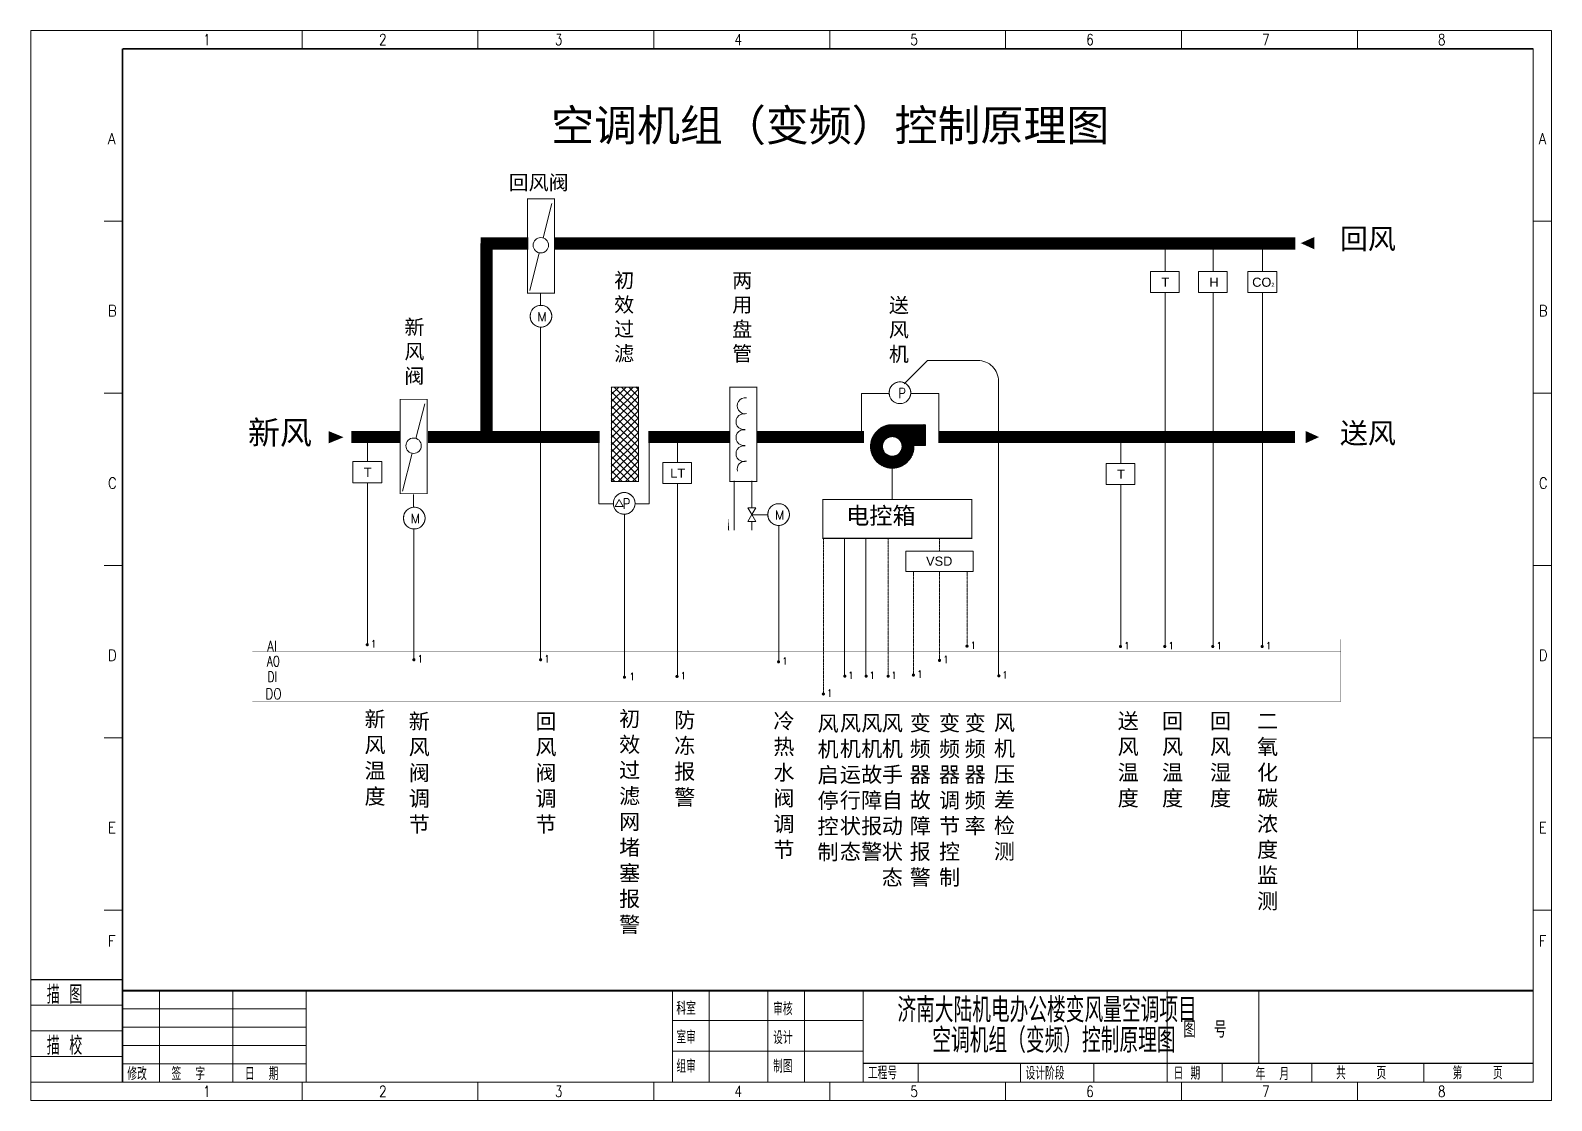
# Model space of a CAD drawing. Header units: millimetres. Extents: x 945 to 30420, y 416 to 62612.
# Drawn here: x 945 to 30420, y 41880 to 62612 of the extents above; entities that cross this region are included whole.
import ezdxf

# ---------------------------------------------------------------- set-up
doc = ezdxf.new("R2010")
doc.units = ezdxf.units.MM
doc.linetypes.add('CENTER', pattern=[2, 1.25, -0.25, 0.25, -0.25])
doc.linetypes.add('HIDDEN', pattern=[0.375, 0.25, -0.125])
doc.layers.add('D6', color=7, linetype='Continuous')
doc.layers.add('KUANG', color=8, linetype='Continuous')
doc.styles.add('H', font='ROMANS.SHX', dxfattribs={"bigfont": 'hzdx.shx'})
doc.styles.add('HZ', font='romans', dxfattribs={"bigfont": 'hzdf'})
doc.styles.add('SHEN', font='romanc', dxfattribs={"width": 0.82, "bigfont": 'hztxt.shx'})

# ---------------------------------------------------------------- blocks, each defined once
blk = doc.blocks.new('*X3')
at = {"color": 0}
for p, q in [((10213, 31956), (10751, 32495)), ((10213, 32133), (10575, 32495)), ((10213, 32310), (10398, 32495)), ((10213, 32487), (10221, 32495)), ((10877, 31903), (10285, 32495)), ((10877, 32080), (10462, 32495)), ((10877, 32256), (10639, 32495)), ((10877, 32433), (10815, 32495)), ((10213, 31780), (10877, 32444)), ((10877, 31726), (10213, 32390)), ((10213, 31603), (10877, 32267)), ((10877, 31549), (10213, 32214)), ((10213, 31426), (10877, 32090)), ((10877, 31372), (10213, 32037)), ((10213, 31249), (10877, 31914)), ((10877, 31196), (10213, 31860)), ((10213, 31073), (10877, 31737)), ((10877, 31019), (10213, 31683)), ((10213, 30896), (10877, 31560)), ((10877, 30842), (10213, 31506)), ((10213, 30719), (10877, 31383)), ((10877, 30665), (10213, 31330)), ((10213, 30542), (10877, 31207)), ((10877, 30489), (10213, 31153)), ((10213, 30365), (10877, 31030)), ((10877, 30312), (10213, 30976)), ((10213, 30189), (10877, 30853)), ((10832, 30180), (10213, 30799)), ((10655, 30180), (10213, 30623)), ((10381, 30180), (10877, 30676)), ((10478, 30180), (10213, 30446)), ((10301, 30180), (10213, 30269)), ((10558, 30180), (10877, 30499)), ((10735, 30180), (10877, 30323))]:
    blk.add_line(p, q, dxfattribs=at)
blk = doc.blocks.new('*X4')
at = {"color": 0, "linetype": 'Continuous'}
for p, q in [((289.7, 219.17), (296.63, 226.09)), ((289.7, 219.26), (296.54, 226.09)), ((289.7, 219.35), (296.45, 226.09)), ((289.71, 218.91), (296.89, 226.09)), ((289.71, 219), (296.8, 226.09)), ((289.71, 219.08), (296.72, 226.09)), ((289.71, 219.44), (296.36, 226.09)), ((289.71, 219.53), (296.27, 226.09)), ((289.71, 219.62), (296.18, 226.08)), ((289.72, 218.75), (297.07, 226.09)), ((289.72, 218.83), (296.98, 226.09)), ((289.72, 219.72), (296.08, 226.08)), ((289.73, 218.66), (297.15, 226.09)), ((289.73, 219.81), (295.99, 226.07)), ((289.74, 218.5), (297.33, 226.09)), ((289.74, 218.58), (297.24, 226.09)), ((289.74, 219.91), (295.89, 226.06)), ((289.75, 218.42), (297.42, 226.09)), ((289.75, 220.01), (295.79, 226.05)), ((289.76, 218.34), (297.51, 226.09)), ((289.76, 220.11), (295.69, 226.04)), ((289.77, 218.27), (297.6, 226.09)), ((289.77, 220.21), (295.59, 226.03)), ((289.78, 218.19), (297.68, 226.09)), ((289.79, 220.32), (295.48, 226.01)), ((289.8, 218.11), (297.77, 226.09)), ((289.81, 218.04), (297.86, 226.09)), ((289.81, 220.42), (295.38, 225.99)), ((289.82, 217.96), (297.95, 226.09)), ((289.83, 220.53), (295.27, 225.97)), ((289.84, 217.89), (298.04, 226.09)), ((289.85, 217.82), (298.13, 226.09)), ((289.85, 220.64), (295.16, 225.95)), ((289.87, 217.74), (298.21, 226.09)), ((289.87, 220.75), (295.04, 225.93)), ((289.89, 217.67), (298.3, 226.09)), ((289.9, 217.6), (298.39, 226.09)), ((289.9, 220.87), (294.93, 225.9)), ((289.92, 217.53), (298.48, 226.09)), ((289.93, 220.99), (294.81, 225.87)), ((289.94, 217.46), (298.57, 226.09)), ((289.96, 217.39), (298.66, 226.09)), ((289.96, 221.11), (294.69, 225.83)), ((289.98, 217.32), (298.75, 226.09)), ((290, 217.25), (298.83, 226.09)), ((290.02, 217.19), (298.92, 226.09)), ((290.04, 217.12), (299.01, 226.09)), ((303.17, 217.43), (294.75, 225.85)), ((294.78, 221.77), (299.1, 226.09)), ((303.19, 217.5), (294.82, 225.87)), ((303.21, 217.57), (294.89, 225.89)), ((303.23, 217.64), (294.97, 225.91)), ((295.02, 221.93), (299.19, 226.09)), ((303.24, 217.72), (295.04, 225.92)), ((303.26, 217.79), (295.11, 225.94)), ((303.28, 217.86), (295.18, 225.95)), ((295.21, 222.02), (299.28, 226.09)), ((303.29, 217.94), (295.26, 225.97)), ((303.3, 218.01), (295.33, 225.98)), ((295.37, 222.1), (299.36, 226.09)), ((303.32, 218.09), (295.41, 226)), ((303.33, 218.16), (295.48, 226.01)), ((295.51, 222.15), (299.45, 226.09)), ((303.34, 218.24), (295.56, 226.02)), ((303.35, 218.32), (295.64, 226.03)), ((295.65, 222.2), (299.54, 226.09)), ((303.36, 218.39), (295.71, 226.04)), ((295.77, 222.23), (299.63, 226.09)), ((303.37, 218.47), (295.79, 226.05)), ((303.38, 218.55), (295.87, 226.06)), ((295.89, 222.26), (299.72, 226.09)), ((303.39, 218.63), (295.95, 226.07)), ((296, 222.28), (299.81, 226.09)), ((303.4, 218.71), (296.04, 226.07)), ((296.1, 222.3), (299.89, 226.09)), ((303.4, 218.8), (296.12, 226.08)), ((303.41, 218.88), (296.2, 226.09)), ((296.21, 222.31), (299.98, 226.09)), ((303.41, 218.97), (296.29, 226.09)), ((296.3, 222.32), (300.07, 226.09)), ((303.41, 219.05), (296.37, 226.09)), ((296.4, 222.33), (300.16, 226.09)), ((303.41, 219.14), (296.46, 226.09)), ((296.49, 222.33), (300.25, 226.09)), ((303.42, 219.22), (296.55, 226.09)), ((296.58, 222.33), (300.34, 226.09)), ((303.42, 219.31), (296.63, 226.09)), ((296.67, 222.33), (300.42, 226.09)), ((303.41, 219.4), (296.72, 226.09)), ((296.75, 222.33), (300.51, 226.09)), ((303.41, 219.49), (296.82, 226.09)), ((296.83, 222.32), (300.6, 226.09)), ((303.49, 219.5), (296.9, 226.09)), ((296.91, 222.31), (300.69, 226.09)), ((296.99, 222.3), (300.78, 226.09)), ((303.58, 219.5), (296.99, 226.09)), ((297.07, 222.29), (300.87, 226.09)), ((303.67, 219.5), (297.08, 226.09)), ((297.14, 222.28), (300.96, 226.09)), ((303.76, 219.5), (297.17, 226.09)), ((297.22, 222.26), (301.04, 226.09)), ((303.85, 219.5), (297.26, 226.09)), ((297.29, 222.25), (301.13, 226.09)), ((303.93, 219.5), (297.35, 226.09)), ((297.36, 222.23), (301.22, 226.09)), ((297.43, 222.21), (301.31, 226.09)), ((304.02, 219.5), (297.43, 226.09)), ((297.5, 222.19), (301.4, 226.09)), ((304.11, 219.5), (297.52, 226.09)), ((297.56, 222.17), (301.49, 226.09)), ((304.2, 219.5), (297.61, 226.09)), ((297.63, 222.14), (301.57, 226.09)), ((297.69, 222.12), (301.66, 226.09)), ((304.29, 219.5), (297.7, 226.09)), ((297.75, 222.09), (301.75, 226.09)), ((304.38, 219.5), (297.79, 226.09)), ((297.82, 222.07), (301.84, 226.09)), ((297.88, 222.04), (301.93, 226.09)), ((304.46, 219.5), (297.88, 226.09)), ((297.94, 222.01), (302.02, 226.09)), ((304.55, 219.5), (297.96, 226.09)), ((297.99, 221.98), (302.1, 226.09)), ((298.05, 221.95), (302.19, 226.09)), ((304.64, 219.5), (298.05, 226.09)), ((298.11, 221.92), (302.28, 226.09)), ((304.73, 219.5), (298.14, 226.09)), ((298.16, 221.89), (302.37, 226.09)), ((298.22, 221.85), (302.46, 226.09)), ((304.82, 219.5), (298.23, 226.09)), ((298.27, 221.82), (302.55, 226.09)), ((304.91, 219.5), (298.32, 226.09)), ((298.33, 221.78), (302.63, 226.09)), ((298.38, 221.74), (302.72, 226.09)), ((304.99, 219.5), (298.41, 226.09)), ((298.43, 221.71), (302.81, 226.09)), ((298.48, 221.67), (302.9, 226.09)), ((305.08, 219.5), (298.49, 226.09)), ((298.53, 221.63), (302.99, 226.09)), ((298.57, 221.59), (303.08, 226.09)), ((305.17, 219.5), (298.58, 226.09)), ((298.62, 221.55), (303.16, 226.09)), ((298.67, 221.5), (303.25, 226.09)), ((305.26, 219.5), (298.67, 226.09)), ((298.71, 221.46), (303.34, 226.09)), ((298.76, 221.42), (303.43, 226.09)), ((305.35, 219.5), (298.76, 226.09)), ((298.8, 221.37), (303.52, 226.09)), ((298.84, 221.33), (303.61, 226.09)), ((305.44, 219.5), (298.85, 226.09)), ((298.89, 221.28), (303.7, 226.09)), ((298.93, 221.23), (303.78, 226.09)), ((305.52, 219.5), (298.94, 226.09)), ((298.97, 221.18), (303.87, 226.09)), ((299.01, 221.14), (303.96, 226.09)), ((305.61, 219.5), (299.03, 226.09)), ((299.04, 221.09), (304.05, 226.09)), ((299.08, 221.03), (304.14, 226.09)), ((305.7, 219.5), (299.11, 226.09)), ((299.12, 220.98), (304.23, 226.09)), ((299.15, 220.93), (304.31, 226.09)), ((299.19, 220.87), (304.4, 226.09)), ((305.79, 219.5), (299.2, 226.09)), ((299.22, 220.82), (304.49, 226.09)), ((299.25, 220.76), (304.58, 226.09)), ((299.28, 220.71), (304.67, 226.09)), ((305.88, 219.5), (299.29, 226.09)), ((299.31, 220.65), (304.76, 226.09)), ((299.34, 220.59), (304.84, 226.09)), ((299.37, 220.53), (304.93, 226.09)), ((305.97, 219.5), (299.38, 226.09)), ((299.4, 220.47), (305.02, 226.09)), ((299.43, 220.41), (305.11, 226.09)), ((299.45, 220.34), (305.2, 226.09)), ((299.47, 220.28), (305.29, 226.09)), ((306.05, 219.5), (299.47, 226.09)), ((299.5, 220.21), (305.37, 226.09)), ((299.5, 218.27), (307.07, 225.84)), ((299.52, 220.15), (305.46, 226.09)), ((299.54, 220.08), (305.55, 226.09)), ((299.54, 218.4), (307.07, 225.93)), ((299.56, 220.01), (305.64, 226.09)), ((306.14, 219.5), (299.56, 226.09)), ((299.57, 219.94), (305.73, 226.09)), ((299.57, 218.52), (307.07, 226.02)), ((299.59, 219.86), (305.82, 226.09)), ((299.59, 218.63), (307.05, 226.09)), ((299.61, 219.79), (305.9, 226.09)), ((299.61, 218.74), (306.97, 226.09)), ((299.62, 219.71), (305.99, 226.09)), ((299.63, 219.64), (306.08, 226.09)), ((299.63, 218.84), (306.88, 226.09)), ((299.64, 219.56), (306.17, 226.09)), ((299.64, 218.94), (306.79, 226.09)), ((306.23, 219.5), (299.64, 226.09)), ((299.65, 219.48), (306.26, 226.09)), ((299.65, 219.39), (306.35, 226.09)), ((299.65, 219.31), (306.44, 226.09)), ((299.65, 219.22), (306.52, 226.09)), ((299.65, 219.13), (306.61, 226.09)), ((299.65, 219.04), (306.7, 226.09)), ((306.32, 219.5), (299.73, 226.09)), ((306.41, 219.5), (299.82, 226.09)), ((306.5, 219.5), (299.91, 226.09)), ((306.59, 219.5), (300, 226.09)), ((306.67, 219.5), (300.09, 226.09)), ((306.76, 219.5), (300.17, 226.09)), ((306.85, 219.5), (300.26, 226.09)), ((306.94, 219.5), (300.35, 226.09)), ((307.03, 219.5), (300.44, 226.09)), ((307.07, 219.55), (300.53, 226.09)), ((307.07, 219.64), (300.62, 226.09)), ((307.07, 219.72), (300.7, 226.09)), ((307.07, 219.81), (300.79, 226.09)), ((307.07, 219.9), (300.88, 226.09)), ((307.07, 219.99), (300.97, 226.09)), ((307.07, 220.08), (301.06, 226.09)), ((307.07, 220.17), (301.15, 226.09)), ((307.07, 220.25), (301.23, 226.09)), ((307.07, 220.34), (301.32, 226.09)), ((307.07, 220.43), (301.41, 226.09)), ((307.07, 220.52), (301.5, 226.09)), ((307.07, 220.61), (301.59, 226.09)), ((307.07, 220.7), (301.68, 226.09)), ((307.07, 220.78), (301.77, 226.09)), ((307.07, 220.87), (301.85, 226.09)), ((307.07, 220.96), (301.94, 226.09)), ((307.07, 221.05), (302.03, 226.09)), ((307.07, 221.14), (302.12, 226.09)), ((307.07, 221.23), (302.21, 226.09)), ((307.07, 221.32), (302.3, 226.09)), ((307.07, 221.4), (302.38, 226.09)), ((307.07, 221.49), (302.47, 226.09)), ((307.07, 221.58), (302.56, 226.09)), ((307.07, 221.67), (302.65, 226.09)), ((307.07, 221.76), (302.74, 226.09)), ((307.07, 221.85), (302.83, 226.09)), ((307.07, 221.93), (302.91, 226.09)), ((307.07, 222.02), (303, 226.09)), ((307.07, 222.11), (303.09, 226.09)), ((307.07, 222.2), (303.18, 226.09)), ((307.07, 222.29), (303.27, 226.09)), ((307.07, 222.38), (303.36, 226.09)), ((307.07, 222.46), (303.44, 226.09)), ((307.07, 222.55), (303.53, 226.09)), ((307.07, 222.64), (303.62, 226.09)), ((307.07, 222.73), (303.71, 226.09)), ((307.07, 222.82), (303.8, 226.09)), ((307.07, 222.91), (303.89, 226.09)), ((307.07, 222.99), (303.97, 226.09)), ((307.07, 223.08), (304.06, 226.09)), ((307.07, 223.17), (304.15, 226.09)), ((307.07, 223.26), (304.24, 226.09)), ((307.07, 223.35), (304.33, 226.09)), ((307.07, 223.44), (304.42, 226.09)), ((307.07, 223.52), (304.51, 226.09)), ((307.07, 223.61), (304.59, 226.09)), ((307.07, 223.7), (304.68, 226.09)), ((307.07, 223.79), (304.77, 226.09)), ((307.07, 223.88), (304.86, 226.09)), ((307.07, 223.97), (304.95, 226.09)), ((307.07, 224.06), (305.04, 226.09)), ((307.07, 224.14), (305.12, 226.09)), ((307.07, 224.23), (305.21, 226.09)), ((307.07, 224.32), (305.3, 226.09)), ((307.07, 224.41), (305.39, 226.09)), ((307.07, 224.5), (305.48, 226.09)), ((307.07, 224.59), (305.57, 226.09)), ((307.07, 224.67), (305.65, 226.09)), ((307.07, 224.76), (305.74, 226.09)), ((307.07, 224.85), (305.83, 226.09)), ((307.07, 224.94), (305.92, 226.09)), ((307.07, 225.03), (306.01, 226.09)), ((307.07, 225.12), (306.1, 226.09)), ((307.07, 225.2), (306.18, 226.09)), ((307.07, 225.29), (306.27, 226.09)), ((307.07, 225.38), (306.36, 226.09)), ((307.07, 225.47), (306.45, 226.09)), ((307.07, 225.56), (306.54, 226.09)), ((307.07, 225.65), (306.63, 226.09)), ((307.07, 225.73), (306.71, 226.09)), ((307.07, 225.82), (306.8, 226.09)), ((307.07, 225.91), (306.89, 226.09)), ((307.07, 226), (306.98, 226.09)), ((307.07, 226.09), (307.07, 226.09)), ((298.35, 212.62), (289.94, 221.03)), ((298.42, 212.64), (289.96, 221.1)), ((298.49, 212.66), (289.98, 221.17)), ((290, 221.23), (294.56, 225.8)), ((298.56, 212.68), (290, 221.24)), ((298.63, 212.7), (290.02, 221.3)), ((290.04, 221.36), (294.43, 225.76)), ((298.69, 212.72), (290.04, 221.37)), ((293.99, 217.51), (290.07, 221.44)), ((290.09, 221.5), (294.3, 225.71)), ((293.85, 217.74), (290.09, 221.5)), ((293.76, 217.92), (290.11, 221.57)), ((290.14, 221.64), (294.16, 225.66)), ((293.69, 218.08), (290.14, 221.63)), ((293.64, 218.22), (290.16, 221.7)), ((293.59, 218.35), (290.18, 221.76)), ((290.19, 221.78), (294.02, 225.61)), ((293.56, 218.47), (290.21, 221.82)), ((293.53, 218.59), (290.24, 221.89)), ((290.25, 221.93), (293.87, 225.54)), ((293.51, 218.7), (290.26, 221.95)), ((293.49, 218.8), (290.29, 222.01)), ((290.32, 222.09), (293.71, 225.47)), ((293.48, 218.9), (290.32, 222.07)), ((293.47, 219), (290.34, 222.13)), ((293.47, 219.1), (290.37, 222.19)), ((290.4, 222.26), (293.54, 225.4)), ((293.46, 219.19), (290.4, 222.25)), ((293.46, 219.28), (290.43, 222.31)), ((293.47, 219.36), (290.46, 222.37)), ((290.49, 222.44), (293.36, 225.3)), ((293.47, 219.45), (290.49, 222.43)), ((293.48, 219.53), (290.52, 222.49)), ((293.49, 219.61), (290.55, 222.54)), ((293.5, 219.69), (290.58, 222.6)), ((290.6, 222.63), (293.17, 225.2)), ((293.51, 219.76), (290.62, 222.66)), ((293.52, 219.84), (290.65, 222.71)), ((293.54, 219.91), (290.68, 222.77)), ((293.55, 219.98), (290.71, 222.82)), ((290.73, 222.85), (292.95, 225.07)), ((293.57, 220.05), (290.75, 222.88)), ((293.59, 220.12), (290.78, 222.93)), ((293.61, 220.19), (290.82, 222.98)), ((293.64, 220.25), (290.85, 223.04)), ((293.66, 220.32), (290.89, 223.09)), ((290.9, 223.1), (292.7, 224.9)), ((293.68, 220.38), (290.92, 223.14)), ((293.71, 220.45), (290.96, 223.19)), ((293.74, 220.51), (291, 223.25)), ((293.76, 220.57), (291.03, 223.3)), ((293.79, 220.63), (291.07, 223.35)), ((293.82, 220.69), (291.11, 223.4)), ((291.13, 223.42), (292.37, 224.67)), ((293.85, 220.74), (291.15, 223.45)), ((293.89, 220.8), (291.19, 223.5)), ((293.92, 220.85), (291.23, 223.55)), ((293.95, 220.91), (291.27, 223.6)), ((293.99, 220.96), (291.31, 223.64)), ((294.02, 221.01), (291.35, 223.69)), ((294.06, 221.07), (291.39, 223.74)), ((294.1, 221.12), (291.43, 223.79)), ((294.14, 221.17), (291.47, 223.83)), ((294.18, 221.22), (291.51, 223.88)), ((294.22, 221.26), (291.56, 223.93)), ((294.26, 221.31), (291.6, 223.97)), ((294.3, 221.36), (291.64, 224.02)), ((294.34, 221.4), (291.69, 224.06)), ((294.39, 221.45), (291.73, 224.1)), ((294.43, 221.49), (291.77, 224.15)), ((294.48, 221.53), (291.82, 224.19)), ((294.53, 221.57), (291.86, 224.23)), ((294.57, 221.61), (291.91, 224.28)), ((294.62, 221.65), (291.96, 224.32)), ((294.67, 221.69), (292, 224.36)), ((294.72, 221.73), (292.05, 224.4)), ((294.77, 221.77), (292.1, 224.44)), ((294.83, 221.8), (292.15, 224.48)), ((294.88, 221.84), (292.19, 224.52)), ((294.93, 221.87), (292.24, 224.56)), ((294.99, 221.91), (292.29, 224.6)), ((295.05, 221.94), (292.34, 224.64)), ((295.1, 221.97), (292.39, 224.68)), ((295.16, 222), (292.44, 224.72)), ((295.22, 222.03), (292.49, 224.76)), ((295.28, 222.06), (292.54, 224.79)), ((295.34, 222.08), (292.59, 224.83)), ((295.4, 222.11), (292.65, 224.87)), ((295.47, 222.13), (292.7, 224.9)), ((295.53, 222.16), (292.75, 224.94)), ((295.6, 222.18), (292.8, 224.97)), ((295.67, 222.2), (292.86, 225.01)), ((295.73, 222.22), (292.91, 225.04)), ((295.8, 222.24), (292.97, 225.08)), ((295.88, 222.26), (293.02, 225.11)), ((295.95, 222.27), (293.08, 225.14)), ((296.02, 222.29), (293.13, 225.18)), ((296.1, 222.3), (293.19, 225.21)), ((296.18, 222.31), (293.25, 225.24)), ((296.26, 222.32), (293.3, 225.27)), ((296.34, 222.33), (293.36, 225.3)), ((296.42, 222.33), (293.42, 225.33)), ((296.51, 222.33), (293.48, 225.36)), ((296.59, 222.33), (293.54, 225.39)), ((296.68, 222.33), (293.6, 225.42)), ((296.78, 222.33), (293.66, 225.45)), ((296.88, 222.32), (293.72, 225.48)), ((296.98, 222.31), (293.78, 225.5)), ((297.08, 222.29), (293.84, 225.53)), ((297.19, 222.27), (293.9, 225.56)), ((297.3, 222.24), (293.96, 225.58)), ((297.42, 222.21), (294.03, 225.61)), ((297.55, 222.17), (294.09, 225.63)), ((297.69, 222.12), (294.15, 225.66)), ((297.85, 222.05), (294.22, 225.68)), ((298.02, 221.97), (294.28, 225.71)), ((298.24, 221.84), (294.35, 225.73)), ((298.59, 221.57), (294.41, 225.75)), ((294.47, 212.71), (307.07, 225.31)), ((303.09, 217.16), (294.48, 225.77)), ((294.54, 212.69), (307.07, 225.22)), ((303.11, 217.23), (294.55, 225.79)), ((294.6, 212.67), (307.07, 225.13)), ((303.13, 217.3), (294.62, 225.81)), ((294.67, 212.65), (307.07, 225.05)), ((303.15, 217.36), (294.69, 225.83)), ((294.74, 212.63), (307.07, 224.96)), ((294.81, 212.61), (307.07, 224.87)), ((294.88, 212.59), (307.07, 224.78)), ((294.95, 212.57), (307.07, 224.69)), ((295.02, 212.56), (307.07, 224.6)), ((295.1, 212.54), (307.07, 224.52)), ((295.17, 212.53), (307.07, 224.43)), ((295.24, 212.51), (307.07, 224.34)), ((295.32, 212.5), (307.07, 224.25)), ((295.39, 212.48), (307.07, 224.16)), ((295.47, 212.47), (307.07, 224.07)), ((295.54, 212.46), (307.07, 223.99)), ((295.62, 212.45), (307.07, 223.9)), ((295.7, 212.44), (307.07, 223.81)), ((295.78, 212.43), (307.07, 223.72)), ((295.86, 212.42), (307.07, 223.63)), ((295.94, 212.41), (307.07, 223.54)), ((296.02, 212.4), (307.07, 223.45)), ((296.1, 212.4), (307.07, 223.37)), ((296.19, 212.39), (307.07, 223.28)), ((296.27, 212.39), (307.07, 223.19)), ((303.07, 217.09), (298.89, 221.27)), ((298.98, 217.31), (307.07, 225.4)), ((299.19, 217.61), (307.07, 225.49)), ((299.31, 217.81), (307.07, 225.58)), ((299.39, 217.98), (307.07, 225.66)), ((299.45, 218.13), (307.07, 225.75)), ((303.47, 219.5), (307.07, 223.1)), ((303.56, 219.5), (307.07, 223.01)), ((303.65, 219.5), (307.07, 222.92)), ((303.74, 219.5), (307.07, 222.84)), ((303.82, 219.5), (307.07, 222.75)), ((303.91, 219.5), (307.07, 222.66)), ((304, 219.5), (307.07, 222.57)), ((304.09, 219.5), (307.07, 222.48)), ((304.18, 219.5), (307.07, 222.39)), ((304.27, 219.5), (307.07, 222.31)), ((304.36, 219.5), (307.07, 222.22)), ((304.44, 219.5), (307.07, 222.13)), ((304.53, 219.5), (307.07, 222.04)), ((304.62, 219.5), (307.07, 221.95)), ((304.71, 219.5), (307.07, 221.86)), ((304.8, 219.5), (307.07, 221.78)), ((304.89, 219.5), (307.07, 221.69)), ((304.97, 219.5), (307.07, 221.6)), ((305.06, 219.5), (307.07, 221.51)), ((305.15, 219.5), (307.07, 221.42)), ((305.24, 219.5), (307.07, 221.33)), ((305.33, 219.5), (307.07, 221.25)), ((305.42, 219.5), (307.07, 221.16)), ((305.5, 219.5), (307.07, 221.07)), ((296.65, 212.38), (289.7, 219.32)), ((296.56, 212.38), (289.7, 219.24)), ((296.47, 212.38), (289.7, 219.15)), ((296.9, 212.39), (289.71, 219.58)), ((296.82, 212.39), (289.71, 219.5)), ((296.73, 212.38), (289.71, 219.41)), ((296.38, 212.39), (289.71, 219.06)), ((296.29, 212.39), (289.71, 218.97)), ((296.19, 212.39), (289.71, 218.87)), ((297.07, 212.4), (289.72, 219.75)), ((296.99, 212.4), (289.72, 219.67)), ((296.1, 212.4), (289.72, 218.78)), ((297.15, 212.41), (289.73, 219.83)), ((296, 212.41), (289.73, 218.68)), ((295.91, 212.41), (289.73, 218.59)), ((297.31, 212.42), (289.74, 219.99)), ((297.23, 212.42), (289.74, 219.91)), ((295.81, 212.42), (289.74, 218.49)), ((297.39, 212.43), (289.75, 220.07)), ((297.47, 212.44), (289.76, 220.15)), ((295.71, 212.44), (289.76, 218.39)), ((295.61, 212.45), (289.77, 218.29)), ((297.55, 212.45), (289.78, 220.23)), ((297.62, 212.47), (289.79, 220.3)), ((295.5, 212.46), (289.79, 218.18)), ((297.7, 212.48), (289.8, 220.38)), ((295.4, 212.48), (289.8, 218.08)), ((297.77, 212.49), (289.81, 220.45)), ((295.29, 212.5), (289.82, 217.97)), ((297.85, 212.51), (289.83, 220.53)), ((297.92, 212.52), (289.84, 220.6)), ((295.18, 212.52), (289.84, 217.86)), ((298, 212.53), (289.86, 220.68)), ((298.07, 212.55), (289.87, 220.75)), ((295.07, 212.55), (289.87, 217.75)), ((298.14, 212.57), (289.89, 220.82)), ((294.95, 212.57), (289.89, 217.63)), ((298.21, 212.58), (289.91, 220.89)), ((298.28, 212.6), (289.92, 220.96)), ((294.83, 212.6), (289.92, 217.51)), ((294.71, 212.64), (289.96, 217.39)), ((294.59, 212.67), (289.99, 217.27)), ((294.46, 212.71), (290.03, 217.14)), ((290.06, 217.05), (294.03, 221.02)), ((290.08, 216.99), (293.87, 220.78)), ((294.33, 212.76), (290.08, 217.01)), ((290.11, 216.92), (293.77, 220.59)), ((290.13, 216.86), (293.7, 220.43)), ((294.19, 212.81), (290.13, 216.87)), ((290.15, 216.79), (293.65, 220.28)), ((290.18, 216.73), (293.6, 220.15)), ((294.05, 212.86), (290.18, 216.73)), ((290.2, 216.67), (293.57, 220.03)), ((290.23, 216.6), (293.54, 219.91)), ((293.9, 212.92), (290.24, 216.58)), ((290.26, 216.54), (293.52, 219.8)), ((290.28, 216.48), (293.5, 219.69)), ((290.31, 216.42), (293.48, 219.59)), ((293.74, 212.99), (290.31, 216.42)), ((290.34, 216.36), (293.47, 219.49)), ((290.37, 216.3), (293.47, 219.4)), ((293.58, 213.07), (290.39, 216.26)), ((290.4, 216.24), (293.47, 219.31)), ((290.42, 216.18), (293.46, 219.22)), ((290.45, 216.12), (293.47, 219.13)), ((290.48, 216.06), (293.47, 219.05)), ((290.51, 216), (293.48, 218.97)), ((290.55, 215.95), (293.48, 218.88)), ((290.58, 215.89), (293.49, 218.81)), ((290.61, 215.83), (293.51, 218.73)), ((290.64, 215.78), (293.52, 218.65)), ((290.67, 215.72), (293.53, 218.58)), ((290.71, 215.67), (293.55, 218.51)), ((290.74, 215.61), (293.57, 218.44)), ((290.78, 215.56), (293.59, 218.37)), ((290.81, 215.5), (293.61, 218.3)), ((290.85, 215.45), (293.63, 218.24)), ((290.88, 215.4), (293.65, 218.17)), ((290.92, 215.34), (293.68, 218.11)), ((290.95, 215.29), (293.7, 218.04)), ((290.99, 215.24), (293.73, 217.98)), ((291.03, 215.19), (293.76, 217.92)), ((291.06, 215.14), (293.79, 217.86)), ((291.1, 215.09), (293.82, 217.8)), ((291.14, 215.04), (293.85, 217.75)), ((291.18, 214.99), (293.88, 217.69)), ((291.22, 214.94), (293.91, 217.63)), ((291.26, 214.89), (293.95, 217.58)), ((291.3, 214.84), (293.98, 217.53)), ((291.34, 214.79), (294.02, 217.47)), ((291.38, 214.75), (294.05, 217.42)), ((291.42, 214.7), (294.09, 217.37)), ((291.46, 214.65), (294.13, 217.32)), ((291.5, 214.61), (294.17, 217.27)), ((291.55, 214.56), (294.21, 217.22)), ((291.59, 214.52), (294.25, 217.18)), ((291.63, 214.47), (294.29, 217.13)), ((291.68, 214.43), (294.34, 217.08)), ((291.72, 214.38), (294.38, 217.04)), ((291.77, 214.34), (294.43, 217)), ((291.81, 214.29), (294.47, 216.95)), ((291.86, 214.25), (294.52, 216.91)), ((291.9, 214.21), (294.57, 216.87)), ((291.95, 214.17), (294.61, 216.83)), ((291.99, 214.12), (294.66, 216.79)), ((292.04, 214.08), (294.71, 216.75)), ((292.09, 214.04), (294.76, 216.72)), ((292.14, 214), (294.82, 216.68)), ((292.18, 213.96), (294.87, 216.65)), ((292.23, 213.92), (294.92, 216.61)), ((292.28, 213.88), (294.98, 216.58)), ((292.33, 213.84), (295.03, 216.55)), ((292.38, 213.8), (295.09, 216.51)), ((292.43, 213.77), (295.15, 216.48)), ((292.48, 213.73), (295.21, 216.45)), ((292.53, 213.69), (295.27, 216.43)), ((292.58, 213.65), (295.33, 216.4)), ((292.64, 213.62), (295.39, 216.37)), ((292.69, 213.58), (295.45, 216.35)), ((292.74, 213.54), (295.52, 216.32)), ((292.79, 213.51), (295.59, 216.3)), ((292.85, 213.47), (295.65, 216.28)), ((292.9, 213.44), (295.72, 216.26)), ((292.96, 213.41), (295.79, 216.24)), ((293.95, 212.9), (297.28, 216.23)), ((294.01, 212.87), (297.4, 216.26)), ((294.08, 212.85), (297.53, 216.3)), ((294.14, 212.82), (297.66, 216.35)), ((294.21, 212.8), (297.82, 216.41)), ((294.27, 212.78), (297.99, 216.49)), ((294.34, 212.75), (298.19, 216.61)), ((294.4, 212.73), (298.49, 216.82)), ((298.76, 212.74), (294.84, 216.67)), ((298.82, 212.77), (295.06, 216.53)), ((298.89, 212.79), (295.24, 216.44)), ((298.95, 212.81), (295.4, 216.37)), ((299.02, 212.84), (295.54, 216.32)), ((299.08, 212.86), (295.67, 216.27)), ((299.14, 212.89), (295.79, 216.24)), ((296.35, 212.39), (303.41, 219.44)), ((296.44, 212.38), (303.41, 219.36)), ((296.53, 212.38), (303.42, 219.27)), ((296.62, 212.38), (303.42, 219.18)), ((296.71, 212.38), (303.41, 219.09)), ((296.8, 212.39), (303.41, 219)), ((296.89, 212.39), (303.41, 218.91)), ((296.98, 212.4), (303.4, 218.81)), ((297.08, 212.4), (303.4, 218.72)), ((297.17, 212.41), (303.39, 218.62)), ((297.27, 212.42), (303.38, 218.53)), ((300.14, 213.39), (297.3, 216.23)), ((297.37, 212.43), (303.37, 218.43)), ((300.2, 213.43), (297.37, 216.25)), ((300.25, 213.46), (297.44, 216.27)), ((297.47, 212.44), (303.35, 218.32)), ((300.31, 213.5), (297.51, 216.29)), ((297.58, 212.46), (303.34, 218.22)), ((300.36, 213.53), (297.58, 216.31)), ((300.41, 213.57), (297.64, 216.34)), ((297.68, 212.48), (303.32, 218.12)), ((300.46, 213.6), (297.7, 216.36)), ((300.52, 213.64), (297.77, 216.39)), ((297.79, 212.49), (303.3, 218.01)), ((300.57, 213.68), (297.83, 216.42)), ((300.62, 213.71), (297.89, 216.44)), ((297.9, 212.51), (303.28, 217.9)), ((300.67, 213.75), (297.95, 216.47)), ((298.01, 212.54), (303.26, 217.79)), ((300.72, 213.79), (298.01, 216.5)), ((300.77, 213.83), (298.06, 216.53)), ((298.12, 212.56), (303.23, 217.67)), ((300.82, 213.87), (298.12, 216.57)), ((300.87, 213.91), (298.18, 216.6)), ((300.92, 213.95), (298.23, 216.63)), ((298.24, 212.59), (303.21, 217.56)), ((300.97, 213.99), (298.28, 216.67)), ((301.01, 214.03), (298.34, 216.7)), ((298.36, 212.62), (303.17, 217.44)), ((301.06, 214.07), (298.39, 216.74)), ((301.11, 214.11), (298.44, 216.78)), ((298.48, 212.66), (303.14, 217.31)), ((301.15, 214.15), (298.49, 216.82)), ((301.2, 214.19), (298.54, 216.86)), ((301.25, 214.23), (298.58, 216.9)), ((298.61, 212.7), (303.1, 217.19)), ((301.29, 214.28), (298.63, 216.94)), ((301.34, 214.32), (298.68, 216.98)), ((301.38, 214.36), (298.72, 217.02)), ((298.74, 212.74), (303.06, 217.06)), ((301.43, 214.41), (298.77, 217.07)), ((301.47, 214.45), (298.81, 217.11)), ((301.51, 214.5), (298.85, 217.16)), ((298.88, 212.79), (303.01, 216.92)), ((301.56, 214.54), (298.89, 217.21)), ((301.6, 214.59), (298.93, 217.25)), ((301.64, 214.64), (298.97, 217.3)), ((301.68, 214.68), (299.01, 217.35)), ((299.02, 212.84), (302.96, 216.78)), ((301.72, 214.73), (299.05, 217.4)), ((301.76, 214.78), (299.09, 217.45)), ((301.81, 214.82), (299.12, 217.51)), ((303.05, 217.03), (299.16, 220.92)), ((301.85, 214.87), (299.16, 217.56)), ((299.16, 212.9), (302.9, 216.63)), ((301.89, 214.92), (299.19, 217.61)), ((301.92, 214.97), (299.23, 217.67)), ((301.96, 215.02), (299.26, 217.72)), ((303.03, 216.96), (299.29, 220.7)), ((302, 215.07), (299.29, 217.78)), ((302.04, 215.12), (299.32, 217.84)), ((299.32, 212.96), (302.84, 216.48)), ((302.08, 215.17), (299.35, 217.9)), ((303, 216.9), (299.37, 220.53)), ((302.12, 215.22), (299.38, 217.96)), ((302.15, 215.27), (299.4, 218.02)), ((302.19, 215.33), (299.43, 218.08)), ((302.98, 216.83), (299.44, 220.37)), ((302.22, 215.38), (299.46, 218.15)), ((302.26, 215.43), (299.48, 218.21)), ((299.48, 213.04), (302.76, 216.32)), ((302.96, 216.77), (299.49, 220.23)), ((302.3, 215.48), (299.5, 218.28)), ((302.33, 215.54), (299.52, 218.34)), ((302.93, 216.7), (299.53, 220.1)), ((302.36, 215.59), (299.54, 218.41)), ((302.9, 216.64), (299.56, 219.98)), ((302.4, 215.65), (299.56, 218.48)), ((302.43, 215.7), (299.58, 218.55)), ((302.88, 216.58), (299.59, 219.87)), ((302.46, 215.76), (299.59, 218.63)), ((302.85, 216.52), (299.61, 219.76)), ((302.5, 215.81), (299.61, 218.7)), ((302.53, 215.87), (299.62, 218.78)), ((302.83, 216.46), (299.63, 219.65)), ((302.56, 215.92), (299.63, 218.86)), ((302.8, 216.4), (299.64, 219.55)), ((302.59, 215.98), (299.64, 218.93)), ((302.77, 216.33), (299.65, 219.46)), ((302.74, 216.27), (299.65, 219.36)), ((302.71, 216.22), (299.65, 219.27)), ((302.68, 216.16), (299.65, 219.19)), ((302.65, 216.1), (299.65, 219.1)), ((302.62, 216.04), (299.65, 219.02)), ((305.59, 219.5), (307.07, 220.98)), ((305.68, 219.5), (307.07, 220.89)), ((305.77, 219.5), (307.07, 220.8)), ((305.86, 219.5), (307.07, 220.71)), ((305.95, 219.5), (307.07, 220.63)), ((306.03, 219.5), (307.07, 220.54)), ((306.12, 219.5), (307.07, 220.45)), ((306.21, 219.5), (307.07, 220.36)), ((306.3, 219.5), (307.07, 220.27)), ((306.39, 219.5), (307.07, 220.18)), ((306.48, 219.5), (307.07, 220.1)), ((306.56, 219.5), (307.07, 220.01)), ((306.65, 219.5), (307.07, 219.92)), ((306.74, 219.5), (307.07, 219.83)), ((306.83, 219.5), (307.07, 219.74)), ((306.92, 219.5), (307.07, 219.65)), ((307.01, 219.5), (307.07, 219.57)), ((293.4, 213.15), (290.48, 216.08)), ((293.21, 213.26), (290.58, 215.89)), ((292.99, 213.38), (290.7, 215.67)), ((292.75, 213.54), (290.86, 215.43)), ((292.45, 213.75), (291.07, 215.13)), ((291.93, 214.18), (291.5, 214.61)), ((293.01, 213.37), (295.86, 216.22)), ((293.07, 213.34), (295.93, 216.21)), ((293.12, 213.31), (296.01, 216.19)), ((293.18, 213.27), (296.08, 216.18)), ((293.23, 213.24), (296.16, 216.17)), ((293.29, 213.21), (296.24, 216.16)), ((293.35, 213.18), (296.32, 216.15)), ((293.41, 213.15), (296.4, 216.15)), ((293.47, 213.12), (296.49, 216.14)), ((293.52, 213.09), (296.58, 216.14)), ((293.58, 213.06), (296.67, 216.15)), ((293.64, 213.03), (296.76, 216.15)), ((293.7, 213.01), (296.86, 216.16)), ((293.77, 212.98), (296.96, 216.17)), ((293.83, 212.95), (297.06, 216.18)), ((293.89, 212.92), (297.17, 216.2)), ((299.21, 212.91), (295.91, 216.21)), ((299.27, 212.94), (296.02, 216.19)), ((299.33, 212.97), (296.12, 216.17)), ((299.39, 213), (296.23, 216.16)), ((299.45, 213.02), (296.32, 216.15)), ((299.51, 213.05), (296.42, 216.15)), ((299.57, 213.08), (296.51, 216.14)), ((299.63, 213.11), (296.6, 216.14)), ((299.69, 213.14), (296.68, 216.15)), ((299.75, 213.17), (296.77, 216.15)), ((299.81, 213.2), (296.85, 216.16)), ((299.86, 213.23), (296.93, 216.17)), ((299.92, 213.26), (297.01, 216.18)), ((299.98, 213.29), (297.08, 216.19)), ((300.03, 213.33), (297.16, 216.2)), ((300.09, 213.36), (297.23, 216.22)), ((299.65, 213.12), (302.68, 216.15)), ((299.84, 213.22), (302.58, 215.96)), ((300.04, 213.33), (302.47, 215.76)), ((300.27, 213.48), (302.32, 215.53)), ((300.55, 213.66), (302.14, 215.25)), ((300.93, 213.96), (301.84, 214.87))]:
    blk.add_line(p, q, dxfattribs=at)

msp = doc.modelspace()

# ---------------------------------------------------------------- linework, layer by layer
at = {"lineweight": 0}
for p, q in [((11050, 59261), (10879, 58592)), ((22932, 57943), (22932, 58390)), ((23862, 57943), (23862, 58390)), ((24821, 57943), (24821, 58390)), ((10806, 58304), (10619, 57572)), ((10826, 57529), (10826, 57290)), ((22932, 50678), (22932, 57533)), ((23862, 50678), (23862, 57533)), ((24821, 50678), (24821, 57533)), ((10829, 50436), (10829, 56856)), ((17051, 55581), (17051, 54747)), ((17051, 55581), (17584, 55581)), ((17051, 55581), (17584, 55581)), ((17051, 55581), (17051, 54747)), ((18004, 55581), (18548, 55581)), ((18004, 55581), (18548, 55581)), ((18549, 54730), (18549, 55581)), ((8585, 55378), (8414, 54709)), ((7479, 54259), (7479, 54707)), ((11958, 54787), (11958, 53438)), ((11958, 54787), (11958, 53438)), ((12936, 53438), (12936, 54787)), ((12936, 53438), (12936, 54787)), ((13481, 54243), (13481, 54690)), ((22074, 54224), (22074, 54671)), ((8341, 54420), (8154, 53689)), ((17642, 54169), (17642, 53525)), ((7479, 50721), (7479, 53849)), ((13481, 50109), (13481, 53833)), ((14583, 53886), (14583, 52931)), ((14923, 53886), (14923, 53366)), ((22074, 50686), (22074, 53814)), ((8371, 53619), (8371, 53379)), ((11958, 53438), (12241, 53438)), ((11958, 53438), (12241, 53438)), ((12354, 53526), (12275, 53389)), ((12354, 53526), (12275, 53389)), ((12275, 53389), (12433, 53389)), ((12275, 53389), (12433, 53389)), ((12433, 53389), (12354, 53526)), ((12433, 53389), (12354, 53526)), ((12661, 53438), (12936, 53438)), ((12661, 53438), (12936, 53438)), ((12456, 53230), (12456, 50101)), ((14923, 53234), (14923, 53227)), ((14923, 53097), (14923, 52931)), ((14925, 53230), (15225, 53230)), ((8374, 50436), (8374, 52954)), ((15450, 50392), (15450, 53018)), ((16719, 52772), (16719, 50095)), ((17132, 52772), (17132, 50095))]:
    msp.add_line(p, q, dxfattribs=at)
at = {"linetype": 'CENTER', "lineweight": 0}
for p, q in [((18562, 52773), (18562, 52524)), ((16311, 52753), (16311, 49748)), ((17566, 52753), (17566, 50086)), ((18056, 52128), (18056, 50139)), ((18562, 52128), (18562, 50423)), ((19094, 52128), (19094, 50698))]:
    msp.add_line(p, q, dxfattribs=at)
at = {"lineweight": 0}
for points, const_width in [([(11100, 58605), (11100, 59349), (10576, 59349), (10576, 57521), (11100, 57521), (11100, 58206)], 18.4), ([(9667, 58485), (10593, 58485)], 237), ([(9781, 58487), (9781, 54841)], 237), ([(11097, 58485), (25454, 58485)], 237), ([(8635, 54721), (8635, 55465), (8111, 55465), (8111, 53638), (8635, 53638), (8635, 54323)], 18.4), ([(7160, 54736), (8113, 54736)], 237), ([(8647, 54736), (11973, 54736)], 237), ([(12920, 54736), (14497, 54736)], 237), ([(15021, 54736), (17096, 54736)], 237), ([(18540, 54736), (20396, 54736)], 237), ([(20396, 54736), (25450, 54736)], 237)]:
    msp.add_lwpolyline(points, dxfattribs=dict(at, const_width=const_width))
at = {"lineweight": 0, "const_width": 18.4}
for points in [[(10576, 59349), (10576, 57521), (11100, 57521), (11100, 59349)], [(12204, 55701), (12204, 53874), (12729, 53874), (12729, 55701)], [(12204, 55701), (12204, 53874), (12729, 53874), (12729, 55701)], [(14497, 55701), (14497, 53874), (15021, 53874), (15021, 55701)], [(8111, 55465), (8111, 53638), (8635, 53638), (8635, 55465)]]:
    msp.add_lwpolyline(points, close=True, dxfattribs=at)
at = {"lineweight": 0}
for points, format in [([(25823, 58491, 237, 0, 0), (25561, 58491, 0, 0, 0)], "xyseb"), ([(17873, 55763), (18329, 56218), (19304, 56218, -0.414214), (19704, 55818), (19704, 53270)], "xyb"), ([(6723, 54731, 237, 0, 0), (7013, 54731, 237, 0, 0)], "xyseb"), ([(25654, 54734, 237, 0, 0), (25915, 54734, 0, 0, 0)], "xyseb"), ([(14473, 52928, 9.5, 9.5, 0), (14473, 52928, 23.8, 0, 0), (14473, 53180, 0, 0, 0)], "xyseb")]:
    msp.add_lwpolyline(points, format=format, dxfattribs=at)
for points in [[(22648, 57944), (23206, 57944), (23206, 57533), (22648, 57533)], [(23578, 57944), (24136, 57944), (24136, 57533), (23578, 57533)], [(24537, 57944), (25095, 57944), (25095, 57533), (24537, 57533)], [(7195, 54260), (7753, 54260), (7753, 53849), (7195, 53849)], [(13196, 54244), (13755, 54244), (13755, 53832), (13196, 53832)], [(21789, 54225), (22348, 54225), (22348, 53814), (21789, 53814)], [(14923, 53233), (15000, 53366), (14846, 53366)], [(14925, 53231), (14848, 53097), (15002, 53097)], [(17910, 52524), (19212, 52524), (19212, 52132), (17910, 52132)]]:
    msp.add_lwpolyline(points, close=True, dxfattribs=at)
at = {"linetype": 'Continuous', "lineweight": 0}
for points, const_width in [([(10626, 57075, 1), (11050, 57075, 1)], 15.3), ([(10626, 57075, 1), (11050, 57075, 1)], 15.3), ([(17582, 55593, 1), (18006, 55593, 1)], 15.3), ([(17582, 55593, 1), (18006, 55593, 1)], 15.3), ([(12239, 53450, 1), (12663, 53450, 1)], 15.3), ([(12239, 53450, 1), (12663, 53450, 1)], 15.3), ([(8171, 53164, 1), (8595, 53164, 1)], 15.3), ([(8171, 53164, 1), (8595, 53164, 1)], 15.3), ([(15230, 53233, 1), (15655, 53233, 1)], 15.3), ([(15230, 53233, 1), (15655, 53233, 1)], 15.3), ([(7457, 50712, 1), (7487, 50712, 1)], 30.4), ([(19078, 50683, 1), (19108, 50683, 1)], 30.4), ([(22051, 50677, 1), (22082, 50677, 1)], 30.4), ([(22909, 50677, 1), (22940, 50677, 1)], 30.4), ([(23839, 50677, 1), (23870, 50677, 1)], 30.4), ([(24798, 50677, 1), (24829, 50677, 1)], 30.4), ([(8361, 50420, 1), (8391, 50420, 1)], 30.4), ([(10816, 50420, 1), (10846, 50420, 1)], 30.4), ([(15427, 50380, 1), (15457, 50380, 1)], 30.4), ([(18545, 50408, 1), (18576, 50408, 1)], 30.4), ([(12440, 50081, 1), (12470, 50081, 1)], 30.4), ([(13458, 50096, 1), (13489, 50096, 1)], 30.4), ([(16711, 50102, 1), (16742, 50102, 1)], 30.4), ([(17124, 50102, 1), (17155, 50102, 1)], 30.4), ([(17550, 50102, 1), (17580, 50102, 1)], 30.4), ([(18039, 50124, 1), (18070, 50124, 1)], 30.4), ([(19696, 50109, 1), (19727, 50109, 1)], 30.4), ([(16295, 49757, 1), (16325, 49757, 1)], 30.4)]:
    msp.add_lwpolyline(points, format="xyb", close=True, dxfattribs=dict(at, const_width=const_width))
at = {"lineweight": 0}
msp.add_lwpolyline([(19704, 54268), (19704, 50103)], dxfattribs=at)
at = {"linetype": 'Continuous', "lineweight": 0}
for points, const_width in [([(16299, 53525), (19188, 53525), (19188, 52773), (16299, 52773), (16299, 53525)], 22.7), ([(5246, 49611), (5246, 50816)], 4.05), ([(5246, 50815), (26337, 50815)], 4.05), ([(6181, 49611), (6181, 50816)], 4.05), ([(26337, 49610), (26337, 50817)], 4.05), ([(5246, 50578), (26337, 50578)], 4.05), ([(5246, 50274), (26337, 50274)], 4.05), ([(5246, 49970), (26337, 49970)], 4.05), ([(5246, 49610), (26337, 49610)], 4.05)]:
    msp.add_lwpolyline(points, dxfattribs=dict(at, const_width=const_width))
at = {"lineweight": 0}
for centre, radius in [((10835, 58450), 149), ((10838, 57075), 210), ((10838, 57075), 210), ((17794, 55593), 210), ((17794, 55593), 210), ((8370, 54566), 149), ((12451, 53450), 210), ((12451, 53450), 210), ((8383, 53164), 210), ((8383, 53164), 210), ((15443, 53233), 210), ((15443, 53233), 210)]:
    msp.add_circle(centre, radius, dxfattribs=at)
at = {"linetype": 'Continuous', "lineweight": 0}
for centre, end in [((14796, 55341), 278.6526), ((14772, 55032), 278.6526), ((14772, 54724), 278.6526), ((14772, 54412), 278.6526), ((14796, 54115), 194.4885)]:
    msp.add_arc(centre, 155, 81.3474, end, dxfattribs=at)
at = {"layer": 'D6', "lineweight": 0}
for p, q in [((6209, 62257), (6209, 62612)), ((9617, 62257), (9617, 62612)), ((13025, 62257), (13025, 62612)), ((16433, 62257), (16433, 62612)), ((19841, 62257), (19841, 62612)), ((23249, 62257), (23249, 62612)), ((26657, 62257), (26657, 62612)), ((2375, 58920), (2730, 58920)), ((30065, 58920), (30420, 58920)), ((2375, 55583), (2730, 55583)), ((30065, 55583), (30420, 55583)), ((2375, 52246), (2730, 52246)), ((30065, 52246), (30420, 52246)), ((2375, 48909), (2730, 48909)), ((30065, 48909), (30420, 48909)), ((2375, 45572), (2730, 45572)), ((30065, 45572), (30420, 45572)), ((6209, 41880), (6209, 42235)), ((9617, 41880), (9617, 42235)), ((13025, 41880), (13025, 42235)), ((16433, 41880), (16433, 42235)), ((19841, 41880), (19841, 42235)), ((23249, 41880), (23249, 42235)), ((26657, 41880), (26657, 42235))]:
    msp.add_line(p, q, dxfattribs=at)
at = {"layer": 'KUANG', "lineweight": 0}
for p, q in [((955, 41880), (955, 62612)), ((955, 62612), (30420, 62612)), ((30420, 41880), (30420, 62612)), ((3447, 42235), (3447, 44010)), ((4867, 42235), (4867, 44010)), ((6287, 42235), (6287, 44010)), ((14097, 44021), (14097, 42246)), ((15943, 44021), (15943, 42246)), ((22972, 44021), (22972, 42246)), ((24747, 44021), (24747, 42601)), ((2737, 43726), (955, 43726)), ((6287, 43655), (2737, 43655)), ((17079, 43429), (13387, 43429)), ((6287, 43300), (2737, 43300)), ((6287, 42945), (2737, 42945)), ((17079, 42837), (13387, 42837)), ((2737, 42732), (955, 42732)), ((6287, 42590), (2737, 42590)), ((18144, 42601), (18144, 42246)), ((20132, 42601), (20132, 42246)), ((21552, 42601), (21552, 42246)), ((24037, 42601), (24037, 42246)), ((25777, 42601), (25777, 42246)), ((27942, 42601), (27942, 42246)), ((30420, 41880), (955, 41880))]:
    msp.add_line(p, q, dxfattribs=at)
for points, const_width in [([(2730, 42235), (2730, 62257)], 35.5), ([(30065, 62257), (2730, 62257)], 35.5), ([(30065, 42235), (30065, 62257)], 21.3), ([(2737, 44223), (955, 44223)], 21.3), ([(30065, 44010), (2730, 44010)], 35.5), ([(6287, 44010), (6287, 42235)], 21.3), ([(13387, 44021), (13387, 42246)], 21.3), ([(15233, 44021), (15233, 42246)], 21.3), ([(17079, 44021), (17079, 42246)], 21.3), ([(2737, 43229), (955, 43229)], 21.3), ([(30065, 42601), (17079, 42601)], 21.3), ([(30065, 42235), (955, 42235)], 21.3)]:
    msp.add_lwpolyline(points, dxfattribs=dict(at, const_width=const_width))

# ---------------------------------------------------------------- block references
at = {"lineweight": 0, "xscale": 0.789496123790741, "yscale": 0.789496123790741, "zscale": 0.7894972800000002}
msp.add_blockref('*X3', (4138, 30048), dxfattribs=at)
msp.add_blockref('*X3', (4138, 30048), dxfattribs=at)
at = {"linetype": 'Continuous', "lineweight": 0, "xscale": 61.3440015912056, "yscale": 61.3440015912056, "zscale": 61.34400000000001}
msp.add_blockref('*X4', (-547, 41104), dxfattribs=at)

# ---------------------------------------------------------------- texts
at = {"lineweight": 0, "style": 'SHEN', "width": 0.82}
for p in [(17765, 55487), (17765, 55487), (12422, 53344), (12422, 53344)]:
    msp.add_text('P', height=197, dxfattribs=at).set_placement(p)
at = {"linetype": 'Continuous', "lineweight": 0}
for s, height, style, width, p in [('AI', 207.4, 'SHEN', 0.82, (5532, 50580)), ('1', 139, 'SHEN', 0.82, (7546, 50659)), ('1', 139, 'SHEN', 0.82, (19168, 50630)), ('1', 139, 'SHEN', 0.82, (22141, 50624)), ('1', 139, 'SHEN', 0.82, (22999, 50624)), ('1', 139, 'SHEN', 0.82, (23929, 50624)), ('1', 139, 'SHEN', 0.82, (24888, 50624)), ('AO', 199.6, 'HZ', 0.75, (5524, 50291)), ('1', 139, 'SHEN', 0.82, (8450, 50368)), ('1', 139, 'SHEN', 0.82, (10906, 50368)), ('1', 139, 'SHEN', 0.82, (15517, 50327)), ('1', 139, 'SHEN', 0.82, (18635, 50355)), ('DI', 199.6, 'HZ', 0.75, (5541, 49991)), ('1', 139, 'SHEN', 0.82, (12556, 50025)), ('1', 139, 'SHEN', 0.82, (13548, 50043)), ('1', 139, 'SHEN', 0.82, (16793, 50049)), ('1', 139, 'SHEN', 0.82, (17206, 50049)), ('1', 139, 'SHEN', 0.82, (17631, 50049)), ('1', 139, 'SHEN', 0.82, (18129, 50071)), ('1', 139, 'SHEN', 0.82, (19778, 50057)), ('DO', 207.4, 'SHEN', 0.82, (5498, 49656)), ('1', 139, 'SHEN', 0.82, (16384, 49704))]:
    msp.add_text(s, height=height, dxfattribs=dict(at, style=style, width=width)).set_placement(p)
at = {"color": 7, "linetype": 'HIDDEN', "lineweight": 0, "style": 'H', "width": 0.8}
for s, p in [('济南大陆机电办公楼变风量空调项目', (17744, 43396)), ('空调机组（变频）控制原理图', (18421, 42808))]:
    msp.add_text(s, height=477, dxfattribs=at).set_placement(p)
at = {"linetype": 'Continuous', "lineweight": 0, "style": 'HZ'}
for s, insert, char_height, attachment_point in [('{\\fSimSun|b0|i0|c134|p2;\\H2.041x;空调机组（变频）控制原理图}', (16443, 60734), 298.84, 5), ('{\\fﾷￂￋￎ_GB2312|b0|i0|c134|p49;  电控箱}', (16508, 53376), 328.55, 1)]:
    msp.add_mtext(s, dxfattribs=dict(at, insert=insert, char_height=char_height, attachment_point=attachment_point))
at = {"linetype": 'Continuous', "lineweight": 0, "attachment_point": 1, "style": 'HZ'}
for s, insert, char_height, width in [('{\\fFangSong_GB2312|b0|i0|c134|p49;回风阀}', (10212, 59807), 284, 1309.22), ('{\\fFangSong_GB2312|b0|i0|c134|p49;回风}', (26319, 58775), 397.6, 1209.97), ('{\\fFangSong_GB2312|b0|i0|c134|p49;初效过滤}', (12256, 57914), 284, 307.22), ('{\\fFangSong_GB2312|b0|i0|c134|p49;两用盘管}', (14543, 57914), 284, 240.53), ('{\\fﾷￂￋￎ_GB2312|b0|i0|c134|p49;送风机}', (17579, 57430), 284, 174.01), ('{\\fFangSong_GB2312|b0|i0|c134|p49;新风阀}', (8191, 57007), 284, 295.5), ('{\\fﾷￂￋￎ_GB2312|b0|i0|c134|p49;新风}', (5159, 55048), 454.4, 1758.58), ('{\\fﾷￂￋￎ_GB2312|b0|i0|c134|p49;送风}', (26319, 55009), 397.6, 1209.97), ('{\\fFangSong_GB2312|b0|i0|c134|p49;新风温度}', (7419, 49418), 298.84, 193.46), ('{\\fFangSong_GB2312|b0|i0|c134|p49;新风阀调节}', (8276, 49376), 298.84, 196.94), ('{\\fFangSong_GB2312|b0|i0|c134|p49;回风阀调节}', (10731, 49376), 298.84, 104.92), ('{\\fFangSong_GB2312|b0|i0|c134|p49;初效过滤网堵塞报警}', (12352, 49426), 298.84, 106.37), ('{\\fFangSong_GB2312|b0|i0|c134|p49;防冻报警}', (13420, 49402), 298.84, 193.46), ('{\\fFangSong_GB2312|b0|i0|c134|p49;冷热水阀调节}', (15342, 49383), 298.84, 245.29), ('{\\fﾷￂￋￎ_GB2312|b0|i0|c134|p49;风机启停控制}', (16197, 49335), 298.84, 101.04), ('{\\fﾷￂￋￎ_GB2312|b0|i0|c134|p49;风机运行状态}', (16630, 49343), 298.84, 179.52), ('{\\fFangSong_GB2312|b0|i0|c134|p49;风机故障报警}', (17043, 49343), 298.84, 189.48), ('{\\fFangSong_GB2312|b0|i0|c134|p49;风机手自动状态}', (17443, 49343), 298.84, 211.82), ('{\\fFangSong_GB2312|b0|i0|c134|p49;变频器故障报警}', (17983, 49343), 298.84, 149.65), ('{\\fFangSong_GB2312|b0|i0|c134|p49;变频器调节控制}', (18551, 49343), 298.84, 79.33), ('{\\fFangSong_GB2312|b0|i0|c134|p49;变频器频率}', (19047, 49343), 298.84, 40.4), ('{\\fFangSong_GB2312|b0|i0|c134|p49;风机压差检测}', (19615, 49350), 298.84, 141.68), ('{\\fFangSong_GB2312|b0|i0|c134|p49;送风温度}', (22013, 49383), 298.84, 193.46), ('{\\fFangSong_GB2312|b0|i0|c134|p49;回风温度}', (22872, 49383), 298.84, 123.05), ('{\\fFangSong_GB2312|b0|i0|c134|p49;回风湿度}', (23802, 49383), 298.84, 215.83), ('{\\fFangSong_GB2312|b0|i0|c134|p49;二氧化碳浓度监测}', (24714, 49383), 298.84, 143.71)]:
    msp.add_mtext(s, dxfattribs=dict(at, insert=insert, char_height=char_height, width=width))
at = {"lineweight": 0, "attachment_point": 1, "style": 'HZ'}
for s, insert, char_height, width in [('{\\fArial|b0|i0|c0|p32;T}', (22859, 57823), 177.5, 314.84), ('{\\fArial|b0|i0|c0|p32;H}', (23789, 57823), 177.5, 314.84), ('{\\fArial|b0|i0|c0|p34;CO\\H0.4366x;2}', (24619, 57823), 177.5, 501.53), ('M', (10769, 57157), 178, 314.84), ('{\\fArial|b0|i0|c0|p32;T}', (7406, 54140), 177.5, 314.84), ('{\\fArial|b0|i0|c0|p32;LT}', (13343, 54123), 177.5, 314.84), ('{\\fArial|b0|i0|c0|p32;T}', (22001, 54104), 177.5, 314.84), ('M', (8314, 53246), 178, 314.84), ('M', (15373, 53314), 178, 314.84), ('{\\fArial|b0|i0|c0|p32;VSD}', (18300, 52419), 177.5, 314.84)]:
    msp.add_mtext(s, dxfattribs=dict(at, insert=insert, char_height=char_height, width=width))
at = {"layer": 'D6', "lineweight": 0, "style": 'HZ'}
for s, height, width, p in [('1', 213, 0.8, (4292, 62328)), ('2', 213, 0.8, (7700, 62328)), ('3', 213, 0.8, (11108, 62328)), ('4', 213, 0.8, (14587, 62328)), ('5', 213, 0.8, (17995, 62328)), ('6', 213, 0.8, (21403, 62328)), ('7', 213, 0.8, (24811, 62328)), ('8', 213, 0.8, (28219, 62328)), ('A', 213, 0.9, (2446, 60411)), ('A', 213, 0.9, (30172, 60411)), ('B', 213, 0.9, (2446, 57074)), ('B', 213, 0.9, (30172, 57074)), ('C', 213, 0.9, (2446, 53737)), ('C', 213, 0.9, (30172, 53737)), ('D', 213, 0.9, (2446, 50400)), ('D', 213, 0.9, (30172, 50400)), ('E', 213, 0.9, (2446, 47063)), ('E', 213, 0.9, (30172, 47063)), ('F', 213, 0.9, (2446, 44862)), ('F', 213, 0.9, (30172, 44862)), ('描 图', 355, 0.75, (1261, 43756)), ('科室', 248.5, 0.8, (13462, 43544)), ('审核', 248.5, 0.8, (15336, 43533)), ('图  号', 319.5, 0.8, (23285, 43099)), ('描 校', 355, 0.75, (1261, 42767)), ('室审', 248.5, 0.8, (13462, 42985)), ('设计', 248.5, 0.8, (15336, 42974)), ('修改', 248.5, 0.8, (2822, 42276)), ('签  字', 248.5, 0.8, (3678, 42276)), ('日  期', 248.5, 0.8, (5101, 42276)), ('组审', 248.5, 0.8, (13462, 42421)), ('制图', 248.5, 0.8, (15336, 42421)), ('工程号', 248.5, 0.8, (17173, 42293)), ('设计阶段', 248.5, 0.8, (20227, 42286)), ('日 期', 248.5, 0.8, (23098, 42286)), ('   年  月', 248.5, 0.8, (24241, 42275)), ('共    页', 248.5, 0.8, (26245, 42291)), ('第    页', 248.5, 0.8, (28503, 42291)), ('1', 213, 0.8, (4292, 41951)), ('2', 213, 0.8, (7700, 41951)), ('3', 213, 0.8, (11108, 41951)), ('4', 213, 0.8, (14587, 41951)), ('5', 213, 0.8, (17995, 41951)), ('6', 213, 0.8, (21403, 41951)), ('7', 213, 0.8, (24811, 41951)), ('8', 213, 0.8, (28219, 41951))]:
    msp.add_text(s, height=height, dxfattribs=dict(at, width=width)).set_placement(p)

doc.saveas('drawing.dxf')
